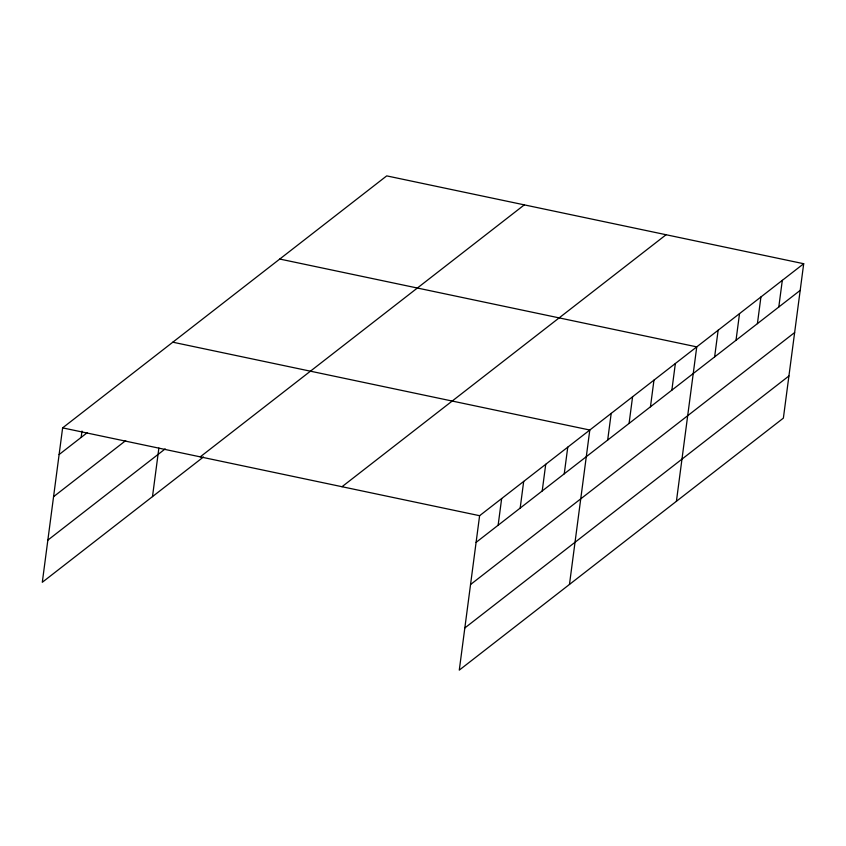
<?xml version="1.0" encoding="UTF-8"?>
<svg xmlns="http://www.w3.org/2000/svg" width="846" height="846" viewBox="0 0 846 846"><rect width="100%" height="100%" fill="white"/><g stroke="black" fill="none" stroke-linecap="round" stroke-linejoin="round"><path stroke-width="1.27" d="M803.7 263.719L479.608 515.7L459.283 670.117L783.375 418.125L803.7 263.719L386.717 175.883L62.625 427.875L42.3 582.281L203.421 457.009M81.153 437.403L81.988 431.058M152.492 496.613L158.879 448.063M498.135 525.239L501.646 498.569M520.174 508.108L523.685 481.437M542.212 490.966L545.723 464.295M564.25 473.834L567.761 447.164M569.474 584.438L589.799 430.032L172.817 342.196M607.682 440.068L611.193 413.398M629.075 423.434L632.586 396.763M650.458 406.799L653.969 380.14M671.851 390.175L675.362 363.505M676.419 501.276L696.755 346.871L279.762 259.045M714.627 356.906L718.138 330.236M736.02 340.282L739.531 313.612M757.413 323.648L760.924 296.978M778.796 307.013L782.307 280.343M59.114 454.545L87.17 432.74M53.562 496.697L125.694 440.618M47.852 540.129L165.171 448.909M200.238 456.861L524.319 204.869M342.006 486.725L666.098 234.733M476.097 542.371L800.189 290.379M470.556 584.523L794.637 332.541M464.835 627.954L788.927 375.973M62.625 427.875L479.608 515.7"/></g></svg>
